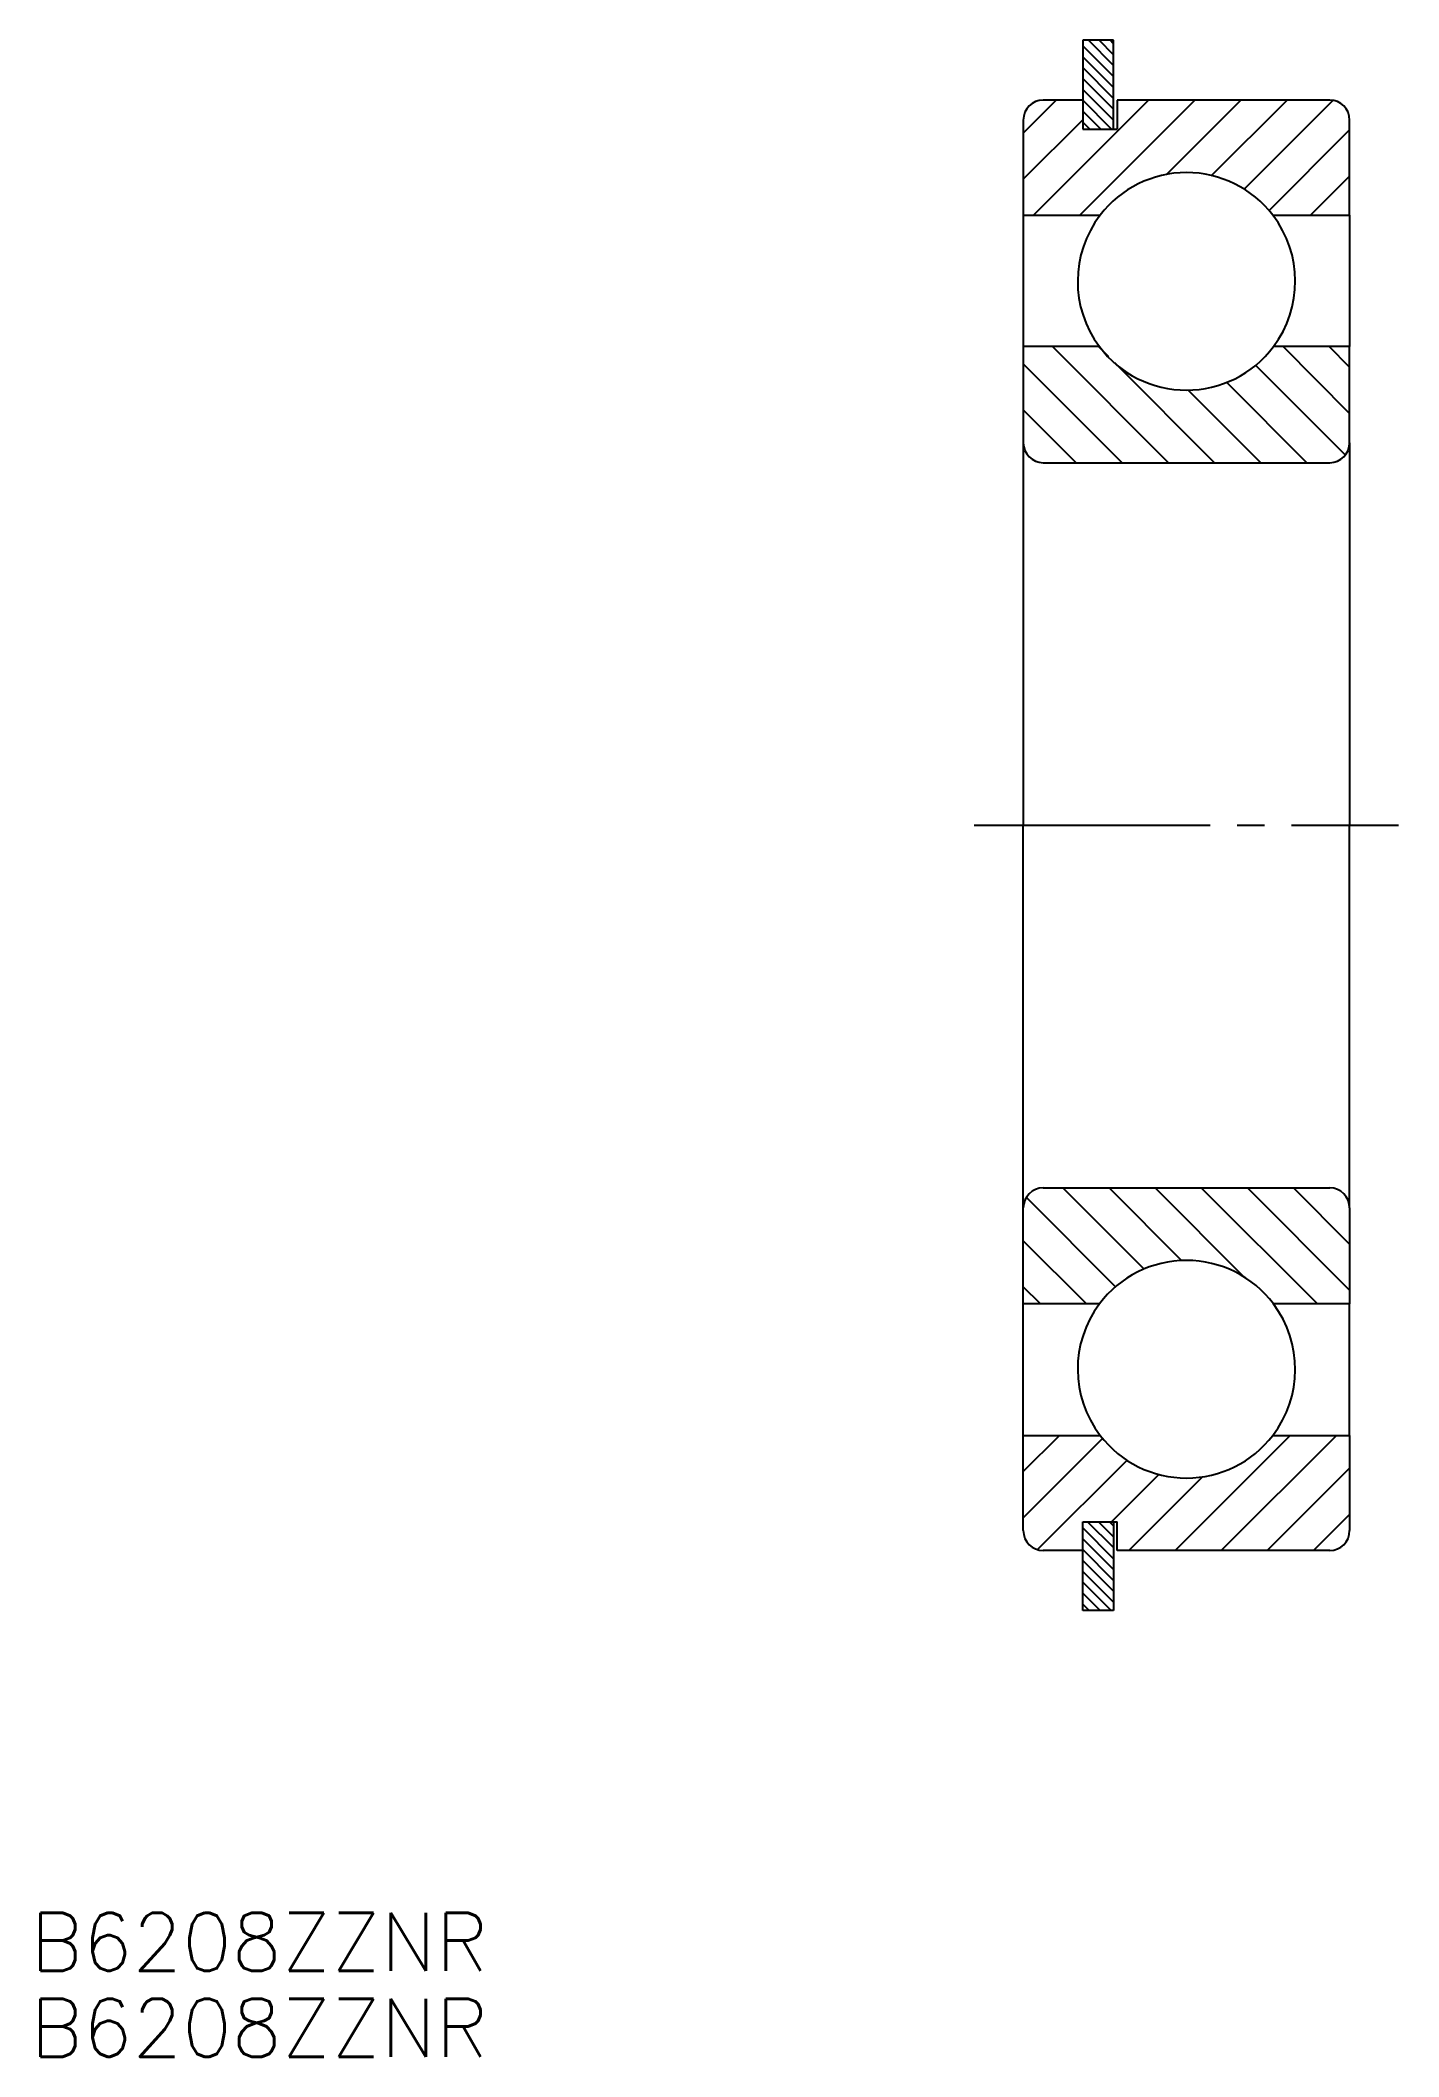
# Model space of a CAD drawing. Extents: x 94 to 169, y 170 to 282.
import ezdxf

# ---------------------------------------------------------------- set-up
doc = ezdxf.new("R2010")
doc.units = 0
doc.linetypes.add('CENTER', pattern=[17.5, 13, -1.5, 1.5, -1.5])
doc.linetypes.add('CNS_SOLID', pattern=[0])
doc.layers.get('0').update_dxf_attribs({"linetype": 'CONTINUOUS'})
doc.layers.add('CENTER', color=1, linetype='CENTER')
doc.layers.add('VIS', color=7, linetype='CNS_SOLID')
doc.styles.get("Standard").update_dxf_attribs({"font": 'txt.shx', "bigfont": '@extfont2.shx'})

msp = doc.modelspace()

# ---------------------------------------------------------------- linework, layer by layer
at = {"color": 7, "linetype": 'CONTINUOUS'}
for p, q in [((152.79, 281.71), (151.09, 281.71)), ((151.09, 281.71), (151.09, 278.41)), ((152.79, 276.81), (152.79, 281.71)), ((151.09, 278.41), (148.91, 278.41)), ((151.09, 278.41), (151.09, 276.81)), ((164.71, 278.41), (152.99, 278.41)), ((152.99, 278.41), (152.99, 276.81)), ((147.81, 277.31), (147.81, 272.06)), ((165.81, 272.06), (165.81, 277.31)), ((151.09, 276.81), (152.79, 276.81)), ((152.79, 276.81), (152.99, 276.81)), ((147.81, 272.06), (152.05, 272.06)), ((147.81, 272.06), (147.81, 264.81)), ((161.58, 272.06), (165.81, 272.06)), ((165.81, 272.06), (165.81, 264.81)), ((147.81, 264.81), (147.81, 259.51)), ((152.01, 264.81), (147.81, 264.81)), ((165.81, 264.81), (161.61, 264.81)), ((165.81, 259.51), (165.81, 264.81)), ((147.81, 259.51), (147.81, 238.41)), ((165.81, 259.51), (165.81, 238.41)), ((148.91, 258.41), (164.71, 258.41)), ((147.81, 217.31), (147.81, 238.41)), ((165.81, 217.31), (165.81, 238.41)), ((148.91, 218.41), (164.71, 218.41)), ((147.81, 212.01), (147.81, 217.31)), ((165.81, 217.31), (165.81, 212.01)), ((152.01, 212.01), (147.81, 212.01)), ((147.81, 204.76), (147.81, 212.01)), ((165.81, 212.01), (161.61, 212.01)), ((165.81, 204.76), (165.81, 212.01)), ((147.81, 199.51), (147.81, 204.76)), ((147.81, 204.76), (152.05, 204.76)), ((161.58, 204.76), (165.81, 204.76)), ((165.81, 204.76), (165.81, 199.51)), ((151.09, 200), (152.79, 200)), ((151.09, 198.41), (151.09, 200)), ((152.79, 200), (152.99, 200)), ((152.79, 200), (152.79, 195.11)), ((152.99, 198.41), (152.99, 200)), ((151.09, 198.41), (148.91, 198.41)), ((151.09, 195.11), (151.09, 198.41)), ((164.71, 198.41), (152.99, 198.41)), ((152.79, 195.11), (151.09, 195.11))]:
    msp.add_line(p, q, dxfattribs=at)
for centre, radius, start, end in [((148.91, 277.31), 1.1, 90, 180), ((164.71, 277.31), 1.1, 0, 90), ((156.81, 268.41), 6, 37.4691, 142.5309), ((156.81, 268.41), 6, 142.5309, 216.8699), ((156.81, 268.41), 6, 323.1301, 37.4691), ((156.81, 268.41), 6, 216.8699, 323.1301), ((148.91, 259.51), 1.1, 180, 270), ((164.71, 259.51), 1.1, 270, 0), ((148.91, 217.31), 1.1, 90, 180), ((164.71, 217.31), 1.1, 0, 90), ((156.81, 208.41), 6, 36.8699, 143.1301), ((156.81, 208.41), 6, 143.1301, 217.4691), ((156.81, 208.41), 6, 322.5309, 36.8699), ((156.81, 208.41), 6, 217.4691, 322.5309), ((148.91, 199.51), 1.1, 180, 270), ((164.71, 199.51), 1.1, 270, 0)]:
    msp.add_arc(centre, radius, start, end, dxfattribs=at)
at = {"layer": 'CENTER', "color": 1, "linetype": 'CENTER'}
msp.add_line((145.11, 238.41), (168.51, 238.41), dxfattribs=at)
at = {"layer": 'VIS', "color": 3, "linetype": 'CONTINUOUS'}
for p, q in [((152.79, 279.71), (151.09, 281.41)), ((152.79, 280.31), (151.4, 281.71)), ((152.79, 280.91), (152, 281.71)), ((152.79, 281.51), (152.6, 281.71)), ((152.79, 279.1), (151.09, 280.8)), ((152.79, 278.5), (151.09, 280.2)), ((152.79, 277.9), (151.09, 279.6)), ((147.81, 276.59), (149.63, 278.41)), ((148.37, 272.06), (154.72, 278.41)), ((150.92, 272.06), (157.27, 278.41)), ((152.79, 277.3), (151.09, 279)), ((152.68, 276.81), (151.09, 278.4)), ((155.71, 274.3), (159.81, 278.41)), ((158.18, 274.23), (162.36, 278.41)), ((159.99, 273.49), (164.89, 278.39)), ((147.81, 274.04), (151.09, 277.32)), ((152.08, 276.81), (151.09, 277.8)), ((151.48, 276.81), (151.09, 277.2)), ((161.35, 272.3), (165.81, 276.77)), ((163.65, 272.06), (165.81, 274.22)), ((155.82, 258.41), (149.42, 264.81)), ((155.82, 258.41), (149.42, 264.81)), ((152.53, 264.24), (151.96, 264.81)), ((152.53, 264.24), (151.96, 264.81)), ((165.81, 261.13), (162.14, 264.81)), ((165.81, 261.13), (162.14, 264.81)), ((165.81, 263.68), (164.69, 264.81)), ((165.81, 263.68), (164.69, 264.81)), ((153.27, 258.41), (147.81, 263.86)), ((153.27, 258.41), (147.81, 263.86)), ((158.36, 258.41), (152.86, 263.91)), ((158.36, 258.41), (152.86, 263.91)), ((165.58, 258.83), (160.61, 263.79)), ((165.58, 258.83), (160.61, 263.79)), ((163.45, 258.41), (159.03, 262.83)), ((163.45, 258.41), (159.03, 262.83)), ((160.91, 258.41), (156.9, 262.41)), ((160.91, 258.41), (156.9, 262.41)), ((150.72, 258.41), (147.81, 261.32)), ((150.72, 258.41), (147.81, 261.32)), ((154.48, 213.92), (150, 218.41)), ((156.56, 214.38), (152.54, 218.41)), ((160.02, 213.47), (155.09, 218.41)), ((164.03, 212.01), (157.63, 218.41)), ((165.81, 212.77), (160.18, 218.41)), ((165.81, 215.31), (162.72, 218.41)), ((152.91, 212.94), (147.98, 217.88)), ((151.3, 212.01), (147.81, 215.5)), ((148.76, 212.01), (147.81, 212.95)), ((147.81, 202.77), (149.8, 204.76)), ((156.18, 198.41), (162.53, 204.76)), ((158.73, 198.41), (165.08, 204.76)), ((147.81, 200.22), (152.19, 204.6)), ((148.6, 198.46), (153.54, 203.4)), ((152.68, 200), (155.31, 202.62)), ((153.63, 198.41), (157.72, 202.49)), ((161.27, 198.41), (165.81, 202.95)), ((163.82, 198.41), (165.81, 200.4)), ((152.79, 197.96), (151.09, 199.66)), ((152.79, 198.57), (151.36, 200)), ((152.79, 199.17), (151.96, 200)), ((152.79, 199.77), (152.56, 200)), ((152.79, 197.36), (151.09, 199.06)), ((152.79, 196.76), (151.09, 198.46)), ((151.09, 198.41), (151.09, 198.41)), ((152.79, 196.16), (151.09, 197.86)), ((152.79, 195.56), (151.09, 197.26)), ((152.65, 195.11), (151.09, 196.66)), ((152.05, 195.11), (151.09, 196.06)), ((151.45, 195.11), (151.09, 195.46))]:
    msp.add_line(p, q, dxfattribs=at)

# ---------------------------------------------------------------- texts
at = {"color": 7, "linetype": 'CONTINUOUS'}
for p in [(93.05, 175.22), (93.05, 170.49)]:
    msp.add_text('B6208ZZNR', height=3.2, dxfattribs=at).set_placement(p)

doc.saveas('drawing.dxf')
